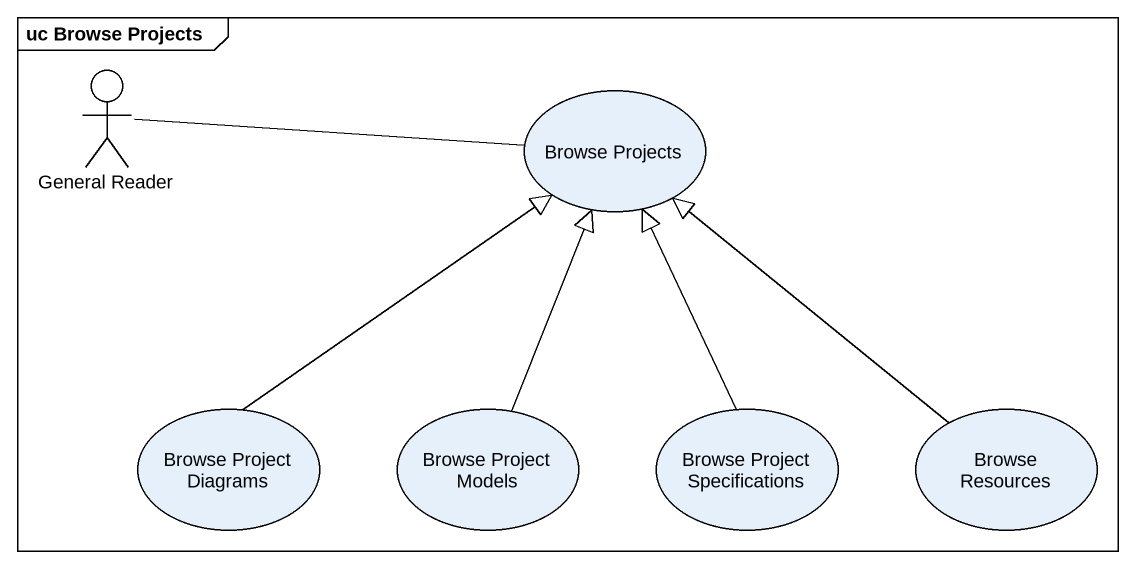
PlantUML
@startuml
mainframe uc Browse Projects
actor "General Reader" as General_Reader
usecase "Browse Projects" as Browse_Projects
usecase "Browse Project Diagrams" as Browse_Project_Diagrams
usecase "Browse Project Models" as Browse_Project_Models
usecase "Browse Project Specifications" as Browse_Project
usecase "Browse Resources" as Browse_Resources
General_Reader -right- Browse_Projects
Browse_Project_Diagrams -up-|> Browse_Projects
Browse_Project_Models -up-|> Browse_Projects
Browse_Project -up-|> Browse_Projects
Browse_Resources -up-|> Browse_Projects
@enduml
